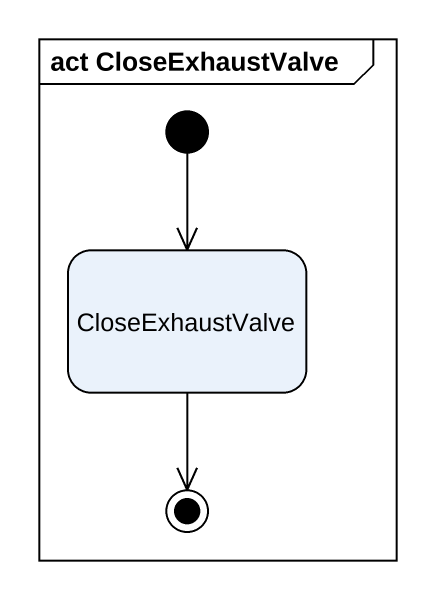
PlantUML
@startuml
mainframe act CloseExhaustValve
hide empty description
state CloseExhaustValve
[*] --> CloseExhaustValve
CloseExhaustValve --> [*]
@enduml
